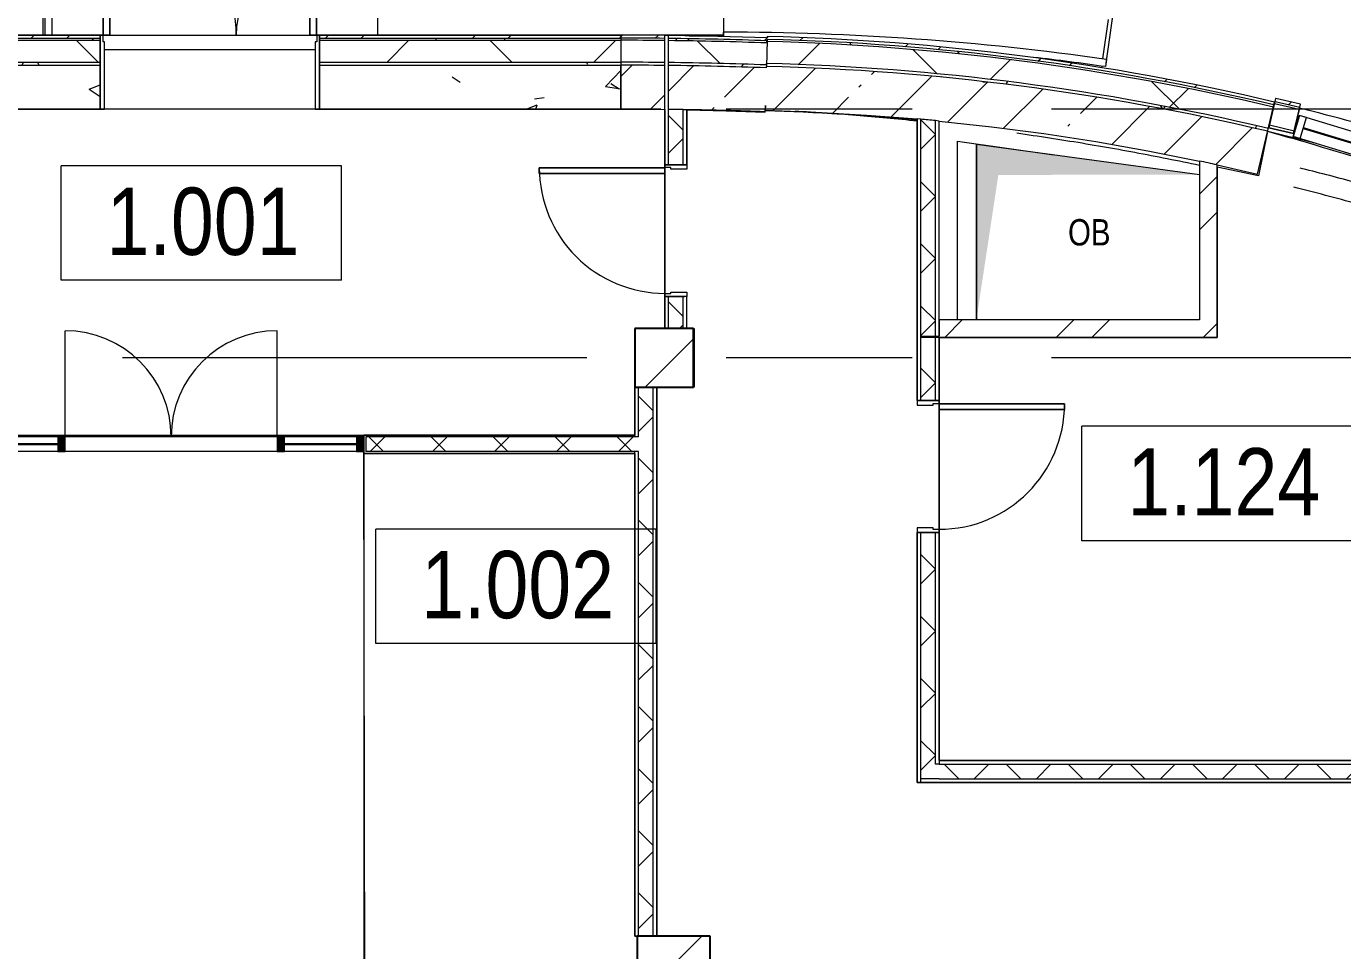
# Model space of a CAD drawing. Header units: millimetres. Extents: x 46431 to 216095, y -43515 to 31605.
# Drawn here: x 112366 to 121366, y 19667 to 25982 of the extents above; entities that cross this region are included whole.
import ezdxf

# ---------------------------------------------------------------- set-up
doc = ezdxf.new("R2010")
doc.units = ezdxf.units.MM
doc.linetypes.add('IMPORT-01 Штриховая _2 мм_', pattern=[600, 400, -200])
doc.linetypes.add('Осевые', pattern=[6350, 1270, -952.5, 3175, -952.5])
for name, color, linetype, lineweight in [('_Разделитель помещений_', 7, 'IMPORT-01 Штриховая _2 мм_', 9), ('Двери', 7, 'Continuous', 9), ('Импосты витража', 7, 'Continuous', 9), ('Импосты витража-1', 7, 'Continuous', 18), ('Каркас_Импост', 7, 'Continuous', 9), ('Колонны', 7, 'Continuous', 9), ('Колонны-1', 7, 'Continuous', 25), ('Линии-1', 7, 'Осевые', 9), ('Марки помещений', 7, 'Continuous', 9), ('Обобщенные модели', 7, 'Continuous', 9), ('Общие ребра', 7, 'Continuous', 9), ('Ограждение', 7, 'Continuous', 9), ('Оси-2', 7, 'Осевые', 9), ('Пандус', 7, 'Continuous', 9), ('Панель', 7, 'Continuous', 9), ('Перекрытия', 7, 'Continuous', 9), ('Поворот плана', 7, 'Continuous', 9), ('Поручни', 7, 'Continuous', 9), ('Стены', 7, 'Continuous', 9), ('Стены-1', 7, 'Continuous', 18), ('Типовые аннотации', 7, 'Continuous', 9), ('Фундамент несущей конструкции', 7, 'Continuous', 9), ('Штриховка разреза-3', 7, 'Continuous', 9)]:
    doc.layers.add(name, color=color, linetype=linetype, lineweight=lineweight)
doc.layers.add('Импосты витража-2', color=7, linetype='Continuous', lineweight=9, true_color=0x787878)
doc.styles.add('Arial', font='Arial.ttf', dxfattribs={"width": 0.8, "height": 180})
doc.styles.add('Arial Narrow_1', font='Arial Narrow.ttf', dxfattribs={"height": 460})
pattern_1 = [(45, (0, 0), (-424.264, 424.264), [600, -100, 20, -100]), (45, (0, 424), (-424.264, 424.264), [])]
pattern_2 = [(45, (0, 0), (-502.8943, 502.8943), []), (45, (0, 762), (-502.8943, 502.8943), [])]
pattern_3 = [(0, (0, 0), (812.8, 203.2), [67.056, -542.544, 67.056, -542.544, -3251.2]), (0, (0, 0), (812.8, 203.2), [-1219.2, 67.056, -1152.144, 67.056, -542.544, -1422.4]), (0, (0, 0), (812.8, 203.2), [-3048, 67.056, -339.344, 67.056, -948.944]), (120, (304.8, 101.6), (-582.37636, 602.30545), [67.056, -542.544, 67.056, -542.544, -3251.2]), (120, (304.8, 101.6), (-582.37636, 602.30545), [-1219.2, 67.056, -1152.144, 67.056, -542.544, -1422.4]), (120, (304.8, 101.6), (-582.37636, 602.30545), [-3048, 67.056, -339.344, 67.056, -948.944]), (240, (406.4, 508), (-230.42364, -805.50545), [67.056, -542.544, 67.056, -542.544, -3251.2]), (240, (406.4, 508), (-230.42364, -805.50545), [-1219.2, 67.056, -1152.144, 67.056, -542.544, -1422.4]), (240, (406.4, 508), (-230.42364, -805.50545), [-3048, 67.056, -339.344, 67.056, -948.944])]
pattern_4 = [(45, (0, 0), (-707.107, 707.107), []), (135, (0, 0), (-707.107, -707.107), [])]
pattern_5 = [(45, (0, 0), (-212.132, 212.132), []), (135, (0, 0), (-212.132, -212.132), [])]

# ---------------------------------------------------------------- blocks, each defined once
blk = doc.blocks.new('Дверь - Однопольная - ДВ2__21х9-6240661-План 1-го этажа на отм_ -6_000')
at = {"layer": 'Двери'}
for p, q in [((-429, -75), (-389, -75)), ((-429, -933), (-429, -75)), ((-389, -75), (-389, -933)), ((-389, -933), (-429, -933))]:
    blk.add_line(p, q, dxfattribs=at)
blk.add_arc((-429, -75), 858, 270, 0, dxfattribs=at)
at = {"layer": 'Каркас_Импост'}
for p, q in [((-450, 75), (-420, 75)), ((-450, -75), (-450, 75)), ((-420, 75), (-420, -35)), ((420, 75), (450, 75)), ((420, -35), (420, 75)), ((450, 75), (450, -75)), ((-430, -75), (-450, -75)), ((-430, -35), (-430, -75)), ((-420, -35), (-430, -35)), ((430, -35), (420, -35)), ((430, -75), (430, -35)), ((450, -75), (430, -75))]:
    blk.add_line(p, q, dxfattribs=at)
at = {"layer": 'Панель'}
for p, q in [((-389, -75), (-429, -75)), ((-429, -75), (-429, -933)), ((-389, -933), (-389, -75)), ((-429, -933), (-389, -933))]:
    blk.add_line(p, q, dxfattribs=at)
blk = doc.blocks.new('Колонна 24 - Колонна 40-55-735804-План 1-го этажа на отм_ -6_000')
at = {"layer": 'Колонны'}
h = blk.add_hatch(dxfattribs=at)
h.set_pattern_fill('FP_24', color=256, style=0, pattern_type=2)
h.set_pattern_definition([(45, (-38795, 0), (-493.914, 493.914), []), (45, (-38301.1, 0), (-493.914, 493.914), [873.125, -174.625, 6.706, -167.919])])
h.paths.add_polyline_path([(77731.6, 23517.1), (78131.6, 23517.1), (78131.6, 23917.1), (77731.6, 23917.1), (77731.6, 23521.5)], flags=0)
at = {"layer": 'Колонны-1'}
for p, q in [((78131.6, 23917.1), (77731.6, 23917.1)), ((77731.6, 23917.1), (77731.6, 23517.1)), ((78131.6, 23517.1), (78131.6, 23917.1)), ((77731.6, 23517.1), (78131.6, 23517.1))]:
    blk.add_line(p, q, dxfattribs=at)
blk = doc.blocks.new('Колонна 25 - Колонна 40-55-735963-План 1-го этажа на отм_ -6_000')
at = {"layer": 'Колонны'}
h = blk.add_hatch(dxfattribs=at)
h.set_pattern_fill('FP_26', color=256, style=0, pattern_type=2)
h.set_pattern_definition([(45, (-44860, -42800), (-493.914, 493.914), []), (45, (-44366.1, -42800), (-493.914, 493.914), [873.125, -174.625, 6.706, -167.919])])
h.paths.add_polyline_path([(71681.6, -23532.9), (72181.6, -23532.9), (72181.6, -23032.9), (71681.6, -23032.9)], flags=0)
at = {"layer": 'Колонны-1'}
for p, q in [((72181.6, -23032.9), (71681.6, -23032.9)), ((71681.6, -23032.9), (71681.6, -23532.9)), ((72181.6, -23532.9), (72181.6, -23032.9)), ((71681.6, -23532.9), (72181.6, -23532.9))]:
    blk.add_line(p, q, dxfattribs=at)
blk = doc.blocks.new('Пандус П-13 - Пандус П-13-1243012-План 1-го этажа на отм_ -6_000')
at = {"layer": 'Обобщенные модели'}
for p, q in [((117102.4, 27237.1), (114768.6, 27237.1)), ((114768.6, 27237.1), (117102.4, 27237.1)), ((115130.1, 27237.1), (114768.6, 27237.1)), ((119761.6, 26029.8), (119723.4, 25759.8)), ((116898.1, 25917.1), (117114.5, 25917.1)), ((116898.1, 25917.1), (117119.6, 25917.1)), ((117114.5, 25917.1), (116898.1, 25917.1)), ((117131.6, 25917.1), (117102.4, 25917.1)), ((117114.5, 25917.1), (117131.6, 25917.1)), ((117114.5, 25917.1), (117131.6, 25917.1)), ((117114.5, 25917.1), (117131.6, 25917.1)), ((117119.6, 25917.1), (117131.6, 25917.1))]:
    blk.add_line(p, q, dxfattribs=at)
blk.add_ellipse((117119.6, 7402.1), major_axis=(0, 19835), ratio=0.998714, start_param=6.149406, end_param=6.282578, dxfattribs=at)
blk.add_ellipse((117119.6, 7402.1), major_axis=(0, 19835), ratio=0.998714, start_param=6.149406, end_param=6.282578, dxfattribs=at)
blk = doc.blocks.new('консоль26 - консоль-1256954-План 1-го этажа на отм_ -6_000')
at = {"layer": 'Фундамент несущей конструкции'}
for p, q in [((116931.6, 27327.2), (116931.6, 27437.1)), ((117131.6, 27437.1), (116931.6, 27437.1)), ((117131.6, 27437.1), (117131.6, 27329.1)), ((116931.6, 25747.1), (116931.6, 25752.2)), ((117131.6, 25754.2), (117131.6, 25743.2))]:
    blk.add_line(p, q, dxfattribs=at)
blk = doc.blocks.new('Прямоугольный импост - Прямоугольный черный-8339345-План 1-го этажа на отм_ -6_000')
at = {"layer": 'Импосты витража'}
for p, q in [((121027.1, 25230.2), (121070.9, 25373.6)), ((121724.1, 25174), (121070.9, 25373.6)), ((121680.2, 25030.5), (121027.1, 25230.2))]:
    blk.add_line(p, q, dxfattribs=at)
blk = doc.blocks.new('Прямоугольный импост - Прямоугольный черный-8339354-План 1-го этажа на отм_ -6_000')
at = {"layer": 'Импосты витража-1'}
for p, q in [((0, 75), (-50, 75)), ((-50, 75), (-50, -75)), ((0, -75), (0, 75)), ((-50, -75), (0, -75))]:
    blk.add_line(p, q, dxfattribs=at)
blk = doc.blocks.new('Дверь - Полуторная_наруж__остекленная - ДН5_21-15-8171798-План 1-го этажа на отм_ -6_000')
at = {"layer": 'Двери'}
for p, q in [((-684, 1161.5), (-729, 1161.5)), ((-729, 1161.5), (-729, 252.5)), ((-684, 252.5), (-684, 1161.5)), ((684, 252.5), (684, 801.5)), ((684, 801.5), (729, 801.5)), ((729, 801.5), (729, 252.5)), ((-729, 252.5), (-684, 252.5)), ((729, 252.5), (684, 252.5))]:
    blk.add_line(p, q, dxfattribs=at)
for centre, radius, start, end in [((-729, 252.5), 909, 360, 90), ((729, 252.5), 549, 90, 180)]:
    blk.add_arc(centre, radius, start, end, dxfattribs=at)
at = {"layer": 'Каркас_Импост'}
for p, q in [((-730, 252.5), (-750, 252.5)), ((-750, 252.5), (-750, -252.5)), ((-730, 207.5), (-730, 252.5)), ((-720, 207.5), (-730, 207.5)), ((-720, -252.5), (-720, 207.5)), ((730, 207.5), (720, 207.5)), ((720, 207.5), (720, -252.5)), ((750, 252.5), (730, 252.5)), ((730, 252.5), (730, 207.5)), ((750, -252.5), (750, 252.5)), ((-750, -252.5), (-720, -252.5)), ((720, -252.5), (750, -252.5))]:
    blk.add_line(p, q, dxfattribs=at)
at = {"layer": 'Панель'}
for p, q in [((-729, 1161.5), (-684, 1161.5)), ((-729, 252.5), (-729, 1161.5)), ((-684, 1161.5), (-684, 252.5)), ((684, 801.5), (684, 252.5)), ((729, 801.5), (684, 801.5)), ((729, 252.5), (729, 801.5)), ((-684, 252.5), (-729, 252.5)), ((684, 252.5), (729, 252.5))]:
    blk.add_line(p, q, dxfattribs=at)
blk = doc.blocks.new('Ограждение - Ограждение-1790691-План 1-го этажа на отм_ -6_000')
at = {"layer": 'Поручни'}
for p, q in [((112493.6, 27437.1), (112543.6, 27437.1)), ((112493.6, 27437.1), (112493.6, 25922.1)), ((112543.6, 25922.1), (112543.6, 27437.1)), ((112543.6, 25922.1), (112493.6, 25922.1))]:
    blk.add_line(p, q, dxfattribs=at)
blk = doc.blocks.new('Ограждение - Ограждение-1844522-План 1-го этажа на отм_ -6_000')
at = {"layer": 'Поручни'}
for p, q in [((117131.6, 25912.4), (117131.6, 25942.1)), ((119750.7, 25756.2), (119743.6, 25706.7))]:
    blk.add_line(p, q, dxfattribs=at)
for points in [[(119750.7, 25756.2), (119317.1, 25818.1), (118445.5, 25911.1), (117569.6, 25942.1), (117131.6, 25942.1)], [(119743.6, 25706.7), (119580.7, 25729.9), (119417.5, 25751), (119254, 25769.9)]]:
    blk.add_open_spline(points, degree=3, dxfattribs=at)
blk = doc.blocks.new('2D Обозначение - Проем ТРАПЕЦИЯ2 - 2D Обозначение - Проем ТРАПЕЦИЯ2-4805414-План 1-го этажа на отм_ -6_000')
at = {"layer": 'Обобщенные модели'}
blk.add_hatch(color=256, dxfattribs=at).paths.add_polyline_path([(-770, -600), (-620, 390), (755, 392), (-770, 600), (-770, 171.1)], flags=0)
for p, q in [((-770, -600), (-770, 600)), ((-770, 600), (755, 392)), ((755, -600), (-770, -600))]:
    blk.add_line(p, q, dxfattribs=at)
blk = doc.blocks.new('Дверь - Однопольная - ДВ4_21х9-6240612-План 1-го этажа на отм_ -6_000')
at = {"layer": 'Двери'}
for p, q in [((-389, 933), (-429, 933)), ((-429, 933), (-429, 75)), ((-389, 75), (-389, 933)), ((-429, 75), (-389, 75))]:
    blk.add_line(p, q, dxfattribs=at)
blk.add_arc((-429, 75), 858, 360, 90, dxfattribs=at)
at = {"layer": 'Каркас_Импост'}
for p, q in [((-430, 75), (-450, 75)), ((-450, 75), (-450, -75)), ((-430, 35), (-430, 75)), ((-420, 35), (-430, 35)), ((-420, -75), (-420, 35)), ((430, 35), (420, 35)), ((420, 35), (420, -75)), ((450, 75), (430, 75)), ((430, 75), (430, 35)), ((450, -75), (450, 75)), ((-450, -75), (-420, -75)), ((420, -75), (450, -75))]:
    blk.add_line(p, q, dxfattribs=at)
at = {"layer": 'Панель'}
for p, q in [((-429, 933), (-389, 933)), ((-429, 75), (-429, 933)), ((-389, 933), (-389, 75)), ((-389, 75), (-429, 75))]:
    blk.add_line(p, q, dxfattribs=at)
blk = doc.blocks.new('Дверь-Витраж-Двойная-Остекление - Дверь-Витраж-Двойная-Остекление-8415186-План 1-го этажа на отм_ -6_000')
at = {"layer": 'Панель'}
for p, q in [((-725, 50.8), (-725, 775.8)), ((725, 50.8), (725, 775.8))]:
    blk.add_line(p, q, dxfattribs=at)
at = {"layer": 'Поворот плана'}
for centre, start, end in [((-725, 50.8), 0, 90), ((725, 50.8), 90, 180)]:
    blk.add_arc(centre, 725, start, end, dxfattribs=at)
blk = doc.blocks.new('Прямоугольный импост - 50х100 мм-8415182-План 1-го этажа на отм_ -6_000')
at = {"layer": 'Импосты витража'}
for p, q in [((112124.4, 23077.1), (112124.4, 23177.1)), ((112606.6, 23177.1), (112124.4, 23177.1)), ((112606.6, 23077.1), (112124.4, 23077.1))]:
    blk.add_line(p, q, dxfattribs=at)
blk = doc.blocks.new('Прямоугольный импост - 50х100 мм-8415183-План 1-го этажа на отм_ -6_000')
at = {"layer": 'Импосты витража'}
for p, q in [((114106.6, 23177.1), (112606.6, 23177.1)), ((114106.6, 23077.1), (112606.6, 23077.1))]:
    blk.add_line(p, q, dxfattribs=at)
blk = doc.blocks.new('Прямоугольный импост - 50х100 мм-4882221-План 1-го этажа на отм_ -6_000')
at = {"layer": 'Импосты витража-2'}
blk.add_hatch(color=256, dxfattribs=at).paths.add_polyline_path([(0, 50), (0, -50), (-50, -50), (-50, 50)], flags=0)
at = {"layer": 'Импосты витража-1'}
for p, q in [((-50, 50), (0, 50)), ((-50, -50), (-50, 50)), ((0, 50), (0, -50)), ((0, -50), (-50, -50))]:
    blk.add_line(p, q, dxfattribs=at)
blk = doc.blocks.new('Прямоугольный импост - 50х100 мм-4882217-План 1-го этажа на отм_ -6_000')
at = {"layer": 'Импосты витража-2'}
blk.add_hatch(color=256, dxfattribs=at).paths.add_polyline_path([(-25, 50), (25, 50), (25, -50), (-25, -50)], flags=0)
at = {"layer": 'Импосты витража-1'}
for p, q in [((-25, 50), (25, 50)), ((-25, -50), (-25, 50)), ((25, 50), (25, -50)), ((25, -50), (-25, -50))]:
    blk.add_line(p, q, dxfattribs=at)
blk = doc.blocks.new('Прямоугольный импост - 50х100 мм-6241911-План 1-го этажа на отм_ -6_000')
at = {"layer": 'Импосты витража'}
for p, q in [((114674.4, 23177.1), (114106.6, 23177.1)), ((114674.4, 23177.1), (114674.4, 23077.1)), ((114674.4, 23077.1), (114106.6, 23077.1))]:
    blk.add_line(p, q, dxfattribs=at)
blk = doc.blocks.new('Марка помещения_Р - Марка помещения-4575829-План 1-го этажа на отм_ -6_000')
at = {"layer": 'Марки помещений'}
for p, q in [((-4.79375, -1.95625), (-4.79375, 1.95625)), ((4.79375, 1.95625), (-4.79375, 1.95625)), ((4.79375, -1.95625), (4.79375, 1.95625)), ((4.79375, -1.95625), (-4.79375, -1.95625))]:
    blk.add_line(p, q, dxfattribs=at)

msp = doc.modelspace()

# ---------------------------------------------------------------- hatches: boundary and pattern name
at = {"layer": 'Штриховка разреза-3'}
h = msp.add_hatch(dxfattribs=at)
h.set_pattern_fill('FP_3', color=256, style=0, pattern_type=2)
h.set_pattern_definition(pattern_2)
h.paths.add_polyline_path([(114503.5, 25902.1), (116431.6, 25902.1), (116431.6, 25922.1), (114371.6, 25922.1), (114371.6, 25902.1)], flags=0)
h.paths.add_polyline_path([(111481.6, 25902.1), (112871.6, 25902.1), (112871.6, 25922.1), (111481.6, 25922.1)], flags=0)
h = msp.add_hatch(dxfattribs=at)
h.set_pattern_fill('FP_3', color=256, style=0, pattern_type=2)
h.set_pattern_definition(pattern_2)
h.paths.add_polyline_path([(117430, 25883.6), (117430.5, 25903.6), (117046.3, 25914.4), (116756.6, 25919.7), (116756.6, 25899.7), (117093.3, 25893.5)], flags=0)
h.paths.add_polyline_path([(116731.6, 25900), (116731.6, 25920), (116431.6, 25922.1), (116431.6, 25902.1), (116622.5, 25901.1)], flags=0)
h = msp.add_hatch(dxfattribs=at)
h.set_pattern_fill('FP_5', color=256, style=0, pattern_type=2)
h.set_pattern_definition(pattern_3)
h.paths.add_polyline_path([(116431.6, 25887.1), (116431.6, 25902.1), (114371.6, 25902.1), (114371.6, 25887.1), (115774.9, 25887.1)], flags=0)
h.paths.add_polyline_path([(112871.6, 25887.1), (112871.6, 25902.1), (111481.6, 25902.1), (111481.6, 25887.1)], flags=0)
h = msp.add_hatch(dxfattribs=at)
h.set_pattern_fill('FP_6', color=256, style=0, pattern_type=2)
h.set_pattern_definition(pattern_4)
h.paths.add_polyline_path([(114503.5, 25737.1), (116431.6, 25737.1), (116431.6, 25887.1), (114371.6, 25887.1), (114371.6, 25737.1)], flags=0)
h.paths.add_polyline_path([(112871.6, 25737.1), (112871.6, 25887.1), (111481.6, 25887.1), (111481.6, 25737.1)], flags=0)
h = msp.add_hatch(dxfattribs=at)
h.set_pattern_fill('FP_5', color=256, style=0, pattern_type=2)
h.set_pattern_definition(pattern_3)
h.paths.add_polyline_path([(117429.6, 25868.6), (117430, 25883.6), (117046.3, 25894.4), (116756.6, 25899.7), (116756.6, 25884.7), (117093.2, 25878.5)], flags=0)
h.paths.add_polyline_path([(116731.6, 25885), (116731.6, 25900), (116431.6, 25902.1), (116431.6, 25887.1), (116622.5, 25886.1)], flags=0)
h = msp.add_hatch(dxfattribs=at)
h.set_pattern_fill('FP_6', color=256, style=0, pattern_type=2)
h.set_pattern_definition(pattern_4)
h.paths.add_polyline_path([(117425.8, 25718.6), (117429.6, 25868.6), (117046.3, 25879.4), (116756.6, 25884.7), (116756.6, 25734.7), (117091.3, 25728.5)], flags=0)
h.paths.add_polyline_path([(116731.6, 25735), (116731.6, 25885), (116431.6, 25887.1), (116431.6, 25737.1), (116622.5, 25736.1)], flags=0)
h = msp.add_hatch(dxfattribs=at)
h.set_pattern_fill('FP_6', color=256, style=0, pattern_type=2)
h.set_pattern_definition(pattern_4)
h.paths.add_polyline_path([(120857.6, 25284.4), (120892.1, 25430.4), (120465.4, 25525.4), (120012.9, 25613.4), (119589.1, 25684.6), (119165.3, 25744.8), (118738.4, 25794.4), (118303, 25833.7), (117866.7, 25861.6), (117429.8, 25878.2), (117426.1, 25728.3), (117893.9, 25709.5), (118317.7, 25681.7), (118741.5, 25643.1), (119165.3, 25593.5), (119589.1, 25532.9), (120012.9, 25461.2), (120511.1, 25361.6)], flags=0)
h = msp.add_hatch(dxfattribs=at)
h.set_pattern_fill('FP_5', color=256, style=0, pattern_type=2)
h.set_pattern_definition(pattern_3)
h.paths.add_polyline_path([(120892.1, 25430.4), (120895.6, 25445), (120468.5, 25540.1), (120012.9, 25628.6), (119589.1, 25699.8), (119165.3, 25759.9), (118739.9, 25809.4), (118304.1, 25848.6), (117867.5, 25876.6), (117430.2, 25893.2), (117429.8, 25878.2), (117893.9, 25859.8), (118317.7, 25832.3), (118741.5, 25794.1), (119172.6, 25744), (119688.3, 25668.3), (120036.4, 25609.4), (120465.4, 25525.4), (120860.5, 25437.4)], flags=0)
h = msp.add_hatch(dxfattribs=at)
h.set_pattern_fill('FP_3', color=256, style=0, pattern_type=2)
h.set_pattern_definition(pattern_2)
h.paths.add_polyline_path([(120895.6, 25445), (120900.2, 25464.4), (120472.6, 25559.7), (120012.9, 25648.9), (119589.1, 25720), (119165.3, 25780.1), (118741.5, 25829.3), (118305.6, 25868.6), (117868.5, 25896.5), (117430.7, 25913.2), (117430.2, 25893.2), (117893.9, 25874.9), (118317.7, 25847.4), (118741.5, 25809.2), (119174.5, 25758.9), (119607.7, 25697.1), (120039.1, 25624.2), (120468.5, 25540.1), (120860.5, 25452.8)], flags=0)
h = msp.add_hatch(dxfattribs=at)
h.set_pattern_fill('FP_5', color=256, style=0, pattern_type=2)
h.set_pattern_definition(pattern_3)
h.paths.add_polyline_path([(116431.6, 25717.1), (116431.6, 25737.1), (114371.6, 25737.1), (114371.6, 25717.1), (115774.9, 25717.1)], flags=0)
h.paths.add_polyline_path([(111481.6, 25717.1), (112871.6, 25717.1), (112871.6, 25737.1), (111481.6, 25737.1)], flags=0)
h = msp.add_hatch(dxfattribs=at)
h.set_pattern_fill('FP_7', color=256, style=0, pattern_type=2)
h.set_pattern_definition([(50, (0, 0), (1457.472, -127.512), [152.4, -1676.4]), (355, (0, 0), (-281.942, 1528.454), [121.92, -1341.12]), (100.451, (121.5, -10.6), (1175.541, 1400.933), [129.52, -1424.721]), (46.184, (0, 406.4), (2168.632, -336.342), [228.6, -2514.6]), (96.636, (180.7, 378.4), (1899.22, 1979.42), [194.28, -2137.08]), (351.184, (0, 406.4), (1899.24, 1979.402), [182.88, -2011.68]), (21, (203.2, 304.8), (1212.915, -818.121), [152.4, -1676.4]), (326, (203.2, 304.8), (494.417, 1473.504), [121.92, -1341.12]), (71.451, (304.3, 236.6), (1707.337, 655.37), [129.52, -1424.721]), (37.5, (0, 0), (24.7094, 676.4402), [67.056, -1257.808, 67.056, -1294.384, -1346.2]), (37.5, (0, 0), (24.7094, 676.4402), [-2686.304, 67.056, -1279.144]), (7.5, (0, 0), (534.5577, 801.4443), [67.056, -709.168, 67.056, -1227.328, -513.08]), (7.5, (0, 0), (534.5577, 801.4443), [-2070.608, 67.056, -446.024]), (327.5, (-453.14, 0), (1084.7275, -45.8312), [67.056, -440.944, 67.056, -1517.904, -2103.12]), (327.5, (-453.14, 0), (1084.7275, -45.8312), [-2092.96, 67.056, -2036.064]), (317.5, (-656.3, 0), (1185.035, 203.4135), [67.056, -593.344, 67.056, -985.52, -1493.52]), (317.5, (-656.3, 0), (1185.035, 203.4135), [-1712.976, 67.056, -1426.464])])
h.paths.add_polyline_path([(115774.9, 25417.1), (116431.6, 25417.1), (116431.6, 25717.1), (114371.6, 25717.1), (114371.6, 25417.1), (114927.3, 25417.1)], flags=0)
h.paths.add_polyline_path([(112871.6, 25417.1), (112871.6, 25717.1), (111481.6, 25717.1), (111481.6, 25417.1)], flags=0)
h = msp.add_hatch(dxfattribs=at)
h.set_pattern_fill('FP_5', color=256, style=0, pattern_type=2)
h.set_pattern_definition(pattern_3)
h.paths.add_polyline_path([(117425.3, 25698.7), (117425.8, 25718.6), (117046.3, 25729.4), (116756.6, 25734.7), (116756.6, 25714.7), (117091, 25708.5)], flags=0)
h.paths.add_polyline_path([(116731.6, 25715), (116731.6, 25735), (116431.6, 25737.1), (116431.6, 25717.1), (116622.5, 25716.1)], flags=0)
h = msp.add_hatch(dxfattribs=at)
h.set_pattern_fill('FP_4', color=256, style=0, pattern_type=2)
h.set_pattern_definition(pattern_1)
h.paths.add_polyline_path([(117417.4, 25398.7), (117424.6, 25668.3), (117425.3, 25698.7), (117046.3, 25709.4), (116756.6, 25714.7), (116756.6, 25414.7), (117149.5, 25407)], flags=0)
h.paths.add_polyline_path([(116731.6, 25415), (116731.6, 25715), (116431.6, 25717.1), (116431.6, 25417.1), (116622.5, 25416)], flags=0)
h = msp.add_hatch(dxfattribs=at)
h.set_pattern_fill('FP_4', color=256, style=0, pattern_type=2)
h.set_pattern_definition(pattern_1)
h.paths.add_polyline_path([(120784, 24973), (120853, 25264.9), (120417.5, 25361.6), (120005.9, 25442.2), (119579.2, 25514.3), (119150.8, 25575.4), (118720.9, 25625.3), (118225.5, 25668.3), (117858, 25691.8), (117425.6, 25708.3), (117418, 25408.4), (117764.6, 25396), (118110.9, 25376.3), (118606.6, 25335.3), (118964.9, 25296.3), (119322.1, 25249.3), (119678.3, 25194.6), (120033.2, 25132.1), (120506.6, 25036), (120645.4, 25005.1)], flags=0)
h = msp.add_hatch(dxfattribs=at)
h.set_pattern_fill('FP_5', color=256, style=0, pattern_type=2)
h.set_pattern_definition(pattern_3)
h.paths.add_polyline_path([(120853, 25264.9), (120857.6, 25284.4), (120434.7, 25378.6), (120009.5, 25461.9), (119582.3, 25534.1), (119153.4, 25595.2), (118723, 25645.2), (118291.4, 25684.1), (117859, 25711.8), (117426.1, 25728.3), (117425.6, 25708.3), (117893.9, 25689.5), (118317.7, 25661.7), (118741.5, 25623), (119165.3, 25573.3), (119589.1, 25512.7), (120012.9, 25440.8), (120436.7, 25357.7)], flags=0)
h = msp.add_hatch(dxfattribs=at)
h.set_pattern_fill('FP_3', color=256, style=0, pattern_type=2)
h.set_pattern_definition(pattern_2)
h.paths.add_polyline_path([(121071.8, 25430.1), (121076.3, 25449.6), (120907.9, 25488.5), (120903.3, 25469)], flags=0)
h = msp.add_hatch(dxfattribs=at)
h.set_pattern_fill('FP_1', color=256, style=0, pattern_type=2)
h.set_pattern_definition(pattern_5)
h.paths.add_polyline_path([(116856.6, 23917.1), (116856.6, 24137), (116756.6, 24137), (116756.6, 23917.1)], flags=0)
h.paths.add_polyline_path([(116856.6, 25037), (116856.6, 25413.2), (116756.6, 25414.7), (116756.6, 25037)], flags=0)
h = msp.add_hatch(dxfattribs=at)
h.set_pattern_fill('FP_1', color=256, style=0, pattern_type=2)
h.set_pattern_definition(pattern_5)
h.paths.add_polyline_path([(118581.6, 20842.1), (118581.6, 22524.8), (118481.6, 22524.8), (118481.6, 20842.1)], flags=0)
h.paths.add_polyline_path([(118481.6, 23424.8), (118581.6, 23424.8), (118581.6, 23857.1), (118481.6, 23857.1), (118481.6, 23521.5)], flags=0)
h.paths.add_polyline_path([(118581.6, 24764.8), (118581.6, 25337.8), (118481.6, 25347.1), (118481.6, 24764.8)], flags=0)
h = msp.add_hatch(dxfattribs=at)
h.set_pattern_fill('FP_3', color=256, style=0, pattern_type=2)
h.set_pattern_definition(pattern_2)
h.paths.add_polyline_path([(120386.6, 23857.1), (120506.6, 23857.1), (120506.6, 25036), (120386.6, 25061.7), (120386.6, 23977.1)], flags=0)
h = msp.add_hatch(dxfattribs=at)
h.set_pattern_fill('FP_1', color=256, style=0, pattern_type=2)
h.set_pattern_definition(pattern_5)
h.paths.add_polyline_path([(118581.6, 23864.8), (118581.6, 24764.8), (118481.6, 24764.8), (118481.6, 23864.8)], flags=0)
h = msp.add_hatch(dxfattribs=at)
h.set_pattern_fill('FP_3', color=256, style=0, pattern_type=2)
h.set_pattern_definition(pattern_2)
h.paths.add_polyline_path([(120386.6, 23857.1), (120386.6, 23977.1), (118606.6, 23977.1), (118606.6, 23864.8), (118481.6, 23864.8), (118481.6, 23857.1), (120012.9, 23857.1)], flags=0)
h = msp.add_hatch(dxfattribs=at)
h.set_pattern_fill('FP_1', color=256, style=0, pattern_type=2)
h.set_pattern_definition(pattern_5)
h.paths.add_polyline_path([(116551.6, 19767.1), (116651.6, 19767.1), (116651.6, 23517.1), (116551.6, 23517.1), (116551.6, 19841.2)], flags=0)
h = msp.add_hatch(dxfattribs=at)
h.set_pattern_fill('FP_1', color=256, style=0, pattern_type=2)
h.set_pattern_definition(pattern_5)
h.paths.add_polyline_path([(116551.6, 23077.1), (116551.6, 23177.1), (114686.9, 23177.1), (114686.9, 23077.1), (116526.6, 23077.1)], flags=0)
h = msp.add_hatch(dxfattribs=at)
h.set_pattern_fill('FP_1', color=256, style=0, pattern_type=2)
h.set_pattern_definition(pattern_5)
h.paths.add_polyline_path([(122681.6, 20842.1), (122706.6, 20842.1), (122706.6, 20942.1), (118581.6, 20942.1), (118581.6, 20842.1), (122555.7, 20842.1)], flags=0)

# ---------------------------------------------------------------- linework, layer by layer
at = {"layer": '_Разделитель помещений_'}
msp.add_line((114674.4, 23127.1), (114674.4, 19329.6), dxfattribs=at)
at = {"layer": 'Линии-1'}
for centre, radius, start, end in [((116549.6, 6892.9), 18540, 84.09558, 86.6837), ((116549.6, 6892.9), 18540, 78.05269, 83.62849), ((116604.2, 7000), 18560, 72.13819, 76.90684), ((116549.6, 6892.9), 18540, 72.08613, 77.67342)]:
    msp.add_arc(centre, radius, start, end, dxfattribs=at)
at = {"layer": 'Общие ребра'}
for p, q in [((116731.6, 25900), (116731.6, 25920)), ((116756.6, 25899.7), (116756.6, 25919.7)), ((111481.6, 25902.1), (112871.6, 25902.1)), ((111481.6, 25887.1), (112871.6, 25887.1)), ((114371.6, 25902.1), (116431.6, 25902.1)), ((114371.6, 25887.1), (116431.6, 25887.1)), ((116731.6, 25885), (116731.6, 25900)), ((116731.6, 25735), (116731.6, 25885)), ((116756.6, 25884.7), (116756.6, 25899.7)), ((116756.6, 25734.7), (116756.6, 25884.7)), ((117429.8, 25878.2), (117429.6, 25868.6)), ((117429.6, 25868.6), (117429.8, 25878.2)), ((117430.2, 25893.2), (117430, 25883.6)), ((117430, 25883.6), (117430.2, 25893.2)), ((111481.6, 25737.1), (112871.6, 25737.1)), ((111481.6, 25717.1), (112871.6, 25717.1)), ((114371.6, 25737.1), (116431.6, 25737.1)), ((114371.6, 25717.1), (116431.6, 25717.1)), ((116431.6, 25417.1), (116431.6, 25717.1)), ((116431.6, 25717.1), (116431.6, 25417.1)), ((116731.6, 25715), (116731.6, 25735)), ((116731.6, 25415), (116731.6, 25715)), ((116756.6, 25714.7), (116756.6, 25734.7)), ((116756.6, 25414.7), (116756.6, 25714.7)), ((117425.6, 25708.3), (117425.3, 25698.7)), ((117425.3, 25698.7), (117425.6, 25708.3)), ((117426.1, 25728.3), (117425.8, 25718.6)), ((117425.8, 25718.6), (117426.1, 25728.3)), ((120903.3, 25469), (121071.8, 25430.1)), ((116731.6, 25413), (116731.6, 25037)), ((116756.6, 25037), (116756.6, 25414.7)), ((116881.6, 25412.8), (116856.6, 25413.2)), ((116856.6, 25037), (116856.6, 25413.2)), ((116856.6, 25413.2), (116881.6, 25412.8)), ((116881.6, 25037), (116881.6, 25410.8)), ((120899.9, 25454.4), (121068.5, 25415.5)), ((118481.6, 25347.1), (118456.6, 25349.3)), ((118456.6, 25347.3), (118456.6, 24764.8)), ((118456.6, 24764.8), (118456.6, 25347.3)), ((118481.6, 24764.8), (118481.6, 25347.1)), ((118606.6, 25335.3), (118581.6, 25337.8)), ((118581.6, 24764.8), (118581.6, 25337.8)), ((120865.4, 25308.4), (121034.7, 25269.3)), ((118456.6, 24764.8), (118456.6, 23864.8)), ((118481.6, 23864.8), (118481.6, 24764.8)), ((118581.6, 23864.8), (118581.6, 24764.8)), ((116731.6, 24137), (116731.6, 23917.1)), ((116756.6, 23917.1), (116756.6, 24137)), ((116856.6, 23917.1), (116856.6, 24137)), ((116881.6, 23919.1), (116881.6, 24137)), ((118456.6, 23864.8), (118456.6, 23424.8)), ((118456.6, 23424.8), (118456.6, 23864.8)), ((118481.6, 23857.1), (118481.6, 23864.8)), ((118481.6, 23857.1), (118481.6, 23864.8)), ((118481.6, 23424.8), (118481.6, 23857.1)), ((118581.6, 23857.1), (118481.6, 23857.1)), ((118581.6, 23424.8), (118581.6, 23857.1)), ((118606.6, 23857.1), (118581.6, 23857.1)), ((118606.6, 23424.8), (118606.6, 23857.1)), ((116551.6, 23177.1), (116551.6, 23517.1)), ((116651.6, 19767.1), (116651.6, 23517.1)), ((114686.9, 23177.1), (114686.9, 23077.1)), ((116526.6, 23177.1), (114686.9, 23177.1)), ((116526.6, 23177.1), (116526.6, 23189.6)), ((116551.6, 23177.1), (116526.6, 23177.1)), ((116526.6, 23077.1), (114686.9, 23077.1)), ((116526.6, 23064.6), (116526.6, 23077.1)), ((116551.6, 23077.1), (116526.6, 23077.1)), ((116551.6, 19767.1), (116551.6, 23077.1)), ((118456.6, 22524.8), (118456.6, 20817.1)), ((118456.6, 20817.1), (118456.6, 22524.8)), ((118481.6, 20842.1), (118481.6, 22524.8)), ((118581.6, 20942.1), (118581.6, 22524.8)), ((118606.6, 20967.1), (118606.6, 22524.8)), ((118606.6, 20942.1), (118581.6, 20942.1)), ((118606.6, 20967.1), (118606.6, 20942.1)), ((118606.6, 20942.1), (122681.6, 20942.1)), ((118481.6, 20817.1), (118481.6, 20842.1)), ((118581.6, 20842.1), (118481.6, 20842.1)), ((118481.6, 20817.1), (118481.6, 20842.1)), ((118606.6, 20842.1), (118581.6, 20842.1)), ((118606.6, 20842.1), (122681.6, 20842.1))]:
    msp.add_line(p, q, dxfattribs=at)
for centre, radius, start, end in [((116370.2, -4336.2), 30238.4, 89.3152, 89.88366), ((116370.2, -4336.2), 30223.4, 89.31486, 89.8836), ((116370.3, -4330.7), 30232.9, 87.99125, 89.26775), ((116370.3, -4330.7), 30217.9, 87.99097, 89.26739), ((117005.8, 8993.1), 16890.5, 76.69773, 88.56153), ((117005.8, 8993.1), 16905.5, 76.69773, 88.56153), ((116370.2, -4336.2), 30073.3, 89.31144, 89.88302), ((116370.2, -4336.2), 30053.3, 89.31098, 89.88294), ((116370.3, -4330.7), 30067.9, 87.98812, 89.26373), ((116370.3, -4330.7), 30047.9, 87.98774, 89.26324), ((117005.8, 8993.1), 16720.5, 76.69773, 88.56153), ((117005.8, 8993.1), 16740.5, 76.69773, 88.56153), ((116370.3, -4330.3), 29747.5, 89.0632, 89.25582), ((116370.4, -4324.2), 29741.4, 89.06319, 89.25586), ((117005.8, 8993.1), 16420.5, 84.49315, 84.84359), ((117005.8, 8993.1), 16420.5, 77.69026, 78.11848)]:
    msp.add_arc(centre, radius, start, end, dxfattribs=at)
at = {"layer": 'Оси-2'}
for p, q in [((150171.6, 25417.1), (50527.1, 25417.1)), ((150171.6, 23717.1), (50565.6, 23717.1))]:
    msp.add_line(p, q, dxfattribs=at)
at = {"layer": 'Пандус'}
for p, q in [((117131.6, 27442.1), (117131.6, 25917.1)), ((117131.6, 27437.1), (117131.6, 25922.1)), ((119962.6, 27241.2), (119747.1, 25731.5)), ((117131.6, 25922.1), (114746.4, 25922.1))]:
    msp.add_line(p, q, dxfattribs=at)
at = {"layer": 'Перекрытия'}
for p, q in [((112478.6, 27442.1), (112478.6, 25922.1)), ((114768.6, 25922.1), (114768.6, 27412.1)), ((112478.6, 25922.1), (114768.6, 25922.1)), ((112871.6, 25822.1), (112871.6, 25417.1)), ((114341.6, 25822.1), (112901.6, 25822.1)), ((114371.6, 25417.1), (114371.6, 25822.1)), ((112871.6, 25417.1), (108671.6, 25417.1)), ((116431.6, 25417.1), (114371.6, 25417.1)), ((116704.3, 25415.3), (116431.6, 25417.1)), ((116731.6, 23917.1), (116731.6, 25415.1)), ((116881.6, 25409.8), (116881.6, 25037)), ((118456.6, 23424.8), (118456.6, 25341.9)), ((120850, 25252.2), (120789.3, 24960.6)), ((118731.6, 23977.4), (118731.6, 25197.4)), ((118731.6, 25197.4), (119391.5, 25104.9)), ((120814.4, 25088.8), (120828.5, 25148.8)), ((116881.6, 25037), (116731.6, 25037)), ((116731.6, 25037), (116731.6, 24137)), ((120789.3, 24960.6), (120506.6, 25019.5)), ((120506.6, 25019.5), (120506.6, 23857.1)), ((116731.6, 24137), (116866.6, 24137)), ((118861.7, 23977.4), (118731.6, 23977.4)), ((116526.6, 23189.6), (116526.6, 23917.1)), ((116526.6, 23917.1), (116731.6, 23917.1)), ((116866.6, 23917.1), (116931.6, 23917.1)), ((116931.6, 23917.1), (116931.6, 23517.1)), ((120506.6, 23857.1), (118606.6, 23857.1)), ((118606.6, 23857.1), (118606.6, 20967.1)), ((116931.6, 23517.1), (116676.6, 23517.1)), ((116676.6, 23517.1), (116676.6, 19767.1)), ((118606.6, 23424.8), (118456.6, 23424.8)), ((118606.6, 22524.8), (118606.6, 23424.8)), ((110251.6, 23189.6), (116526.6, 23189.6)), ((114271.6, 23177.9), (112821.6, 23177.9)), ((112821.6, 23077.1), (112081.6, 23077.1)), ((114674.4, 23077.1), (114271.6, 23077.1)), ((114681.6, 19267.1), (114674.4, 23077.1)), ((116526.6, 23064.6), (114674.4, 23064.6)), ((114674.4, 23064.6), (114674.4, 19392.1)), ((116526.6, 19767.1), (116526.6, 23064.6)), ((118456.6, 20817.1), (118456.6, 22524.8)), ((118456.6, 22524.8), (118606.6, 22524.8)), ((118606.6, 20967.1), (122681.6, 20967.1)), ((122681.6, 20817.1), (118456.6, 20817.1)), ((116666.6, 19767.1), (116526.6, 19767.1)), ((116676.6, 19767.1), (117041.6, 19767.1)), ((117041.6, 19767.1), (117041.6, 19417.1))]:
    msp.add_line(p, q, dxfattribs=at)
for centre, radius, start, end in [((116983.6, 9472.6), 15937.5, 90.14535, 90.36647), ((116983.6, 9472.6), 15937.5, 84.69675, 88.43956), ((110043.2, -12766.3), 39536.7, 71.8684, 74.13336)]:
    msp.add_arc(centre, radius, start, end, dxfattribs=at)
at = {"layer": 'Стены'}
for p, q in [((111481.6, 25922.1), (112871.6, 25922.1)), ((112871.6, 25922.1), (114371.6, 25922.1)), ((112871.6, 25417.1), (112871.6, 25922.1)), ((112871.6, 25417.1), (112871.6, 25922.1)), ((114371.6, 25922.1), (116431.6, 25922.1)), ((114371.6, 25922.1), (114371.6, 25417.1)), ((114371.6, 25922.1), (114371.6, 25417.1)), ((116431.6, 25922.1), (116431.6, 25417.1)), ((117430.1, 25888.6), (117425.6, 25708.3)), ((117430, 25883.6), (117429.8, 25878.2)), ((117429.8, 25878.2), (117430, 25883.6)), ((112871.6, 25417.1), (111481.6, 25417.1)), ((114371.6, 25417.1), (112871.6, 25417.1)), ((116431.6, 25417.1), (114371.6, 25417.1)), ((120859.7, 25289.2), (120900.2, 25464.4)), ((121070.3, 25423.3), (121030.2, 25249.9)), ((121030.2, 25249.9), (120859.7, 25289.2)), ((118861.6, 25179.2), (118861.6, 23977.4)), ((118481.6, 23864.8), (118581.6, 23864.8)), ((118581.6, 23864.8), (118606.6, 23864.8))]:
    msp.add_line(p, q, dxfattribs=at)
at = {"layer": 'Стены', "flags": 128}
msp.add_lwpolyline([(120853, 25264.9), (121157.2, 25190), (121168, 25187.2)], dxfattribs=at)
at = {"layer": 'Стены'}
msp.add_arc((117005.8, 8993.1), 16925.5, 70.92904, 76.10538, dxfattribs=at)
at = {"layer": 'Стены-1'}
for p, q in [((112871.6, 25922.1), (111481.6, 25922.1)), ((112871.6, 25417.1), (112871.6, 25922.1)), ((116431.6, 25922.1), (114371.6, 25922.1)), ((114371.6, 25922.1), (114371.6, 25417.1)), ((116756.6, 25919.7), (116731.6, 25920)), ((117430.7, 25913.2), (117430.5, 25903.6)), ((120905.8, 25489), (120859.7, 25289.2)), ((120907.9, 25488.5), (120905.8, 25489)), ((121076.3, 25449.6), (120907.9, 25488.5)), ((111481.6, 25417.1), (112871.6, 25417.1)), ((114371.6, 25417.1), (116431.6, 25417.1)), ((116731.6, 25415), (116731.6, 25413)), ((116881.6, 25410.8), (116881.6, 25412.8)), ((116881.6, 25412.8), (116881.6, 25410.8)), ((117417.3, 25396.8), (117417.4, 25398.7)), ((117417.4, 25398.7), (117418.9, 25440.9)), ((117418.9, 25440.9), (117418, 25408.4)), ((120784, 24973), (120900.2, 25464.4)), ((121030.2, 25249.9), (121076.3, 25449.6)), ((118454.6, 25347.5), (118454.6, 23424.8)), ((118456.6, 25349.3), (118456.6, 25347.3)), ((118606.6, 24764.8), (118606.6, 25335.3)), ((120860.8, 25289), (121030.2, 25249.9)), ((121097.5, 25289.7), (121096.1, 25284.9)), ((121679, 25111.9), (121097.5, 25289.7)), ((121096.1, 25284.9), (121677.5, 25107.2)), ((116731.6, 25037), (116881.6, 25037)), ((120386.6, 25061.7), (120386.6, 23977.1)), ((120506.6, 23857.1), (120506.6, 25036)), ((118456.6, 23864.8), (118456.6, 24764.8)), ((118606.6, 23864.8), (118606.6, 24764.8)), ((116881.6, 24137), (116731.6, 24137)), ((120386.6, 23977.1), (118606.6, 23977.1)), ((118606.6, 23977.1), (118606.6, 23864.8)), ((116731.6, 23917.1), (116881.6, 23917.1)), ((116881.6, 23917.1), (116881.6, 23919.1)), ((118606.6, 23857.1), (120386.6, 23857.1)), ((120386.6, 23857.1), (120506.6, 23857.1)), ((116526.6, 23517.1), (116526.6, 23189.6)), ((116676.6, 23517.1), (116526.6, 23517.1)), ((116676.6, 19767.1), (116676.6, 23517.1)), ((118454.6, 23424.8), (118456.6, 23424.8)), ((118456.6, 23424.8), (118606.6, 23424.8)), ((112581.6, 23129.6), (112124.4, 23129.6)), ((112581.6, 23124.6), (112581.6, 23129.6)), ((114624.4, 23129.6), (114131.6, 23129.6)), ((114131.6, 23129.6), (114131.6, 23124.6)), ((114624.4, 23124.6), (114624.4, 23129.6)), ((116526.6, 23189.6), (114674.4, 23189.6)), ((114674.4, 23189.6), (114674.4, 23177.1)), ((114674.4, 23177.1), (114674.4, 23077.1)), ((112124.4, 23124.6), (112581.6, 23124.6)), ((114131.6, 23124.6), (114624.4, 23124.6)), ((114674.4, 23077.1), (114674.4, 23064.6)), ((114674.4, 23064.6), (116526.6, 23064.6)), ((116526.6, 23064.6), (116526.6, 19767.1)), ((118456.6, 22524.8), (118454.6, 22524.8)), ((118454.6, 22524.8), (118454.6, 20817.1)), ((118606.6, 22524.8), (118456.6, 22524.8)), ((122681.6, 20967.1), (118606.6, 20967.1)), ((118456.6, 20817.1), (118481.6, 20817.1)), ((118481.6, 20817.1), (118606.6, 20817.1)), ((118606.6, 20817.1), (122681.6, 20817.1)), ((116526.6, 19767.1), (116676.6, 19767.1))]:
    msp.add_line(p, q, dxfattribs=at)
at = {"layer": 'Стены-1', "flags": 128}
for points in [[(116731.6, 25920), (116581.6, 25921.4), (116431.6, 25922.1)], [(116756.6, 25919.7), (116744.1, 25919.9), (116731.6, 25920)], [(117430.5, 25903.6), (117093.6, 25913.5), (116756.6, 25919.7)], [(116431.6, 25417.1), (116581.6, 25416.4), (116731.6, 25415)], [(116881.6, 25412.8), (117149.5, 25407), (117417.4, 25398.7)], [(116883.6, 25410.8), (117150.5, 25404.9), (117417.3, 25396.8)], [(117418, 25408.4), (117764.6, 25396), (118110.9, 25376.3), (118456.6, 25349.3)], [(118606.6, 25335.3), (118964.9, 25296.3), (119322.1, 25249.3), (119678.3, 25194.6), (120033.2, 25132.1), (120386.6, 25061.7)], [(120506.6, 25036), (120645.4, 25005.1), (120784, 24973)]]:
    msp.add_lwpolyline(points, dxfattribs=at)
at = {"layer": 'Стены-1'}
for centre, radius, start, end in [((117005.8, 8993.1), 16925.5, 76.69773, 88.56153), ((116370.3, -4330.3), 29747.5, 87.98277, 89.01504)]:
    msp.add_arc(centre, radius, start, end, dxfattribs=at)

# ---------------------------------------------------------------- block references
at = {"layer": 'Двери'}
for name, p in [('Дверь - Полуторная_наруж__остекленная - ДН5_21-15-8171798-План 1-го этажа на отм_ -6_000', (113621.6, 25669.6)), ('Дверь-Витраж-Двойная-Остекление - Дверь-Витраж-Двойная-Остекление-8415186-План 1-го этажа на отм_ -6_000', (113356.6, 23127.1))]:
    msp.add_blockref(name, p, dxfattribs=at)
at = {"layer": 'Двери', "rotation": 270}
for name, p in [('Дверь - Однопольная - ДВ2__21х9-6240661-План 1-го этажа на отм_ -6_000', (116806.6, 24587)), ('Дверь - Однопольная - ДВ4_21х9-6240612-План 1-го этажа на отм_ -6_000', (118531.6, 22974.8))]:
    msp.add_blockref(name, p, dxfattribs=at)
at = {"layer": 'Импосты витража'}
for name in ['Прямоугольный импост - Прямоугольный черный-8339345-План 1-го этажа на отм_ -6_000', 'Прямоугольный импост - 50х100 мм-8415182-План 1-го этажа на отм_ -6_000', 'Прямоугольный импост - 50х100 мм-8415183-План 1-го этажа на отм_ -6_000', 'Прямоугольный импост - 50х100 мм-6241911-План 1-го этажа на отм_ -6_000']:
    msp.add_blockref(name, (0, 0), dxfattribs=at)
at = {"layer": 'Импосты витража', "rotation": 162.9999999999999}
msp.add_blockref('Прямоугольный импост - Прямоугольный черный-8339354-План 1-го этажа на отм_ -6_000', (121049, 25301.9), dxfattribs=at)
at = {"layer": 'Импосты витража', "extrusion": (0, 0, -1), "rotation": 180}
for name, p in [('Прямоугольный импост - 50х100 мм-4882217-План 1-го этажа на отм_ -6_000', (-112606.6, 23127.1)), ('Прямоугольный импост - 50х100 мм-4882217-План 1-го этажа на отм_ -6_000', (-114106.6, 23127.1)), ('Прямоугольный импост - 50х100 мм-4882221-План 1-го этажа на отм_ -6_000', (-114674.4, 23127.1))]:
    msp.add_blockref(name, p, dxfattribs=at)
at = {"layer": 'Колонны'}
for name, p in [('Колонна 24 - Колонна 40-55-735804-План 1-го этажа на отм_ -6_000', (38795, 0)), ('Колонна 25 - Колонна 40-55-735963-План 1-го этажа на отм_ -6_000', (44860, 42800))]:
    msp.add_blockref(name, p, dxfattribs=at)
at = {"layer": 'Марки помещений', "xscale": 199.9999999999999, "yscale": 199.9999999999999, "zscale": 199.9999999999999}
for p in [(113563.2, 24638.6), (120541.3, 22858.3), (115713.6, 22156.3)]:
    msp.add_blockref('Марка помещения_Р - Марка помещения-4575829-План 1-го этажа на отм_ -6_000', p, dxfattribs=at)
at = {"layer": 'Обобщенные модели'}
for name, p in [('Пандус П-13 - Пандус П-13-1243012-План 1-го этажа на отм_ -6_000', (0, 0)), ('2D Обозначение - Проем ТРАПЕЦИЯ2 - 2D Обозначение - Проем ТРАПЕЦИЯ2-4805414-План 1-го этажа на отм_ -6_000', (119631.6, 24577.1))]:
    msp.add_blockref(name, p, dxfattribs=at)
at = {"layer": 'Ограждение'}
for name in ['Ограждение - Ограждение-1790691-План 1-го этажа на отм_ -6_000', 'Ограждение - Ограждение-1844522-План 1-го этажа на отм_ -6_000']:
    msp.add_blockref(name, (0, 0), dxfattribs=at)
at = {"layer": 'Фундамент несущей конструкции', "rotation": 352.0000000000009}
msp.add_blockref('консоль26 - консоль-1256954-План 1-го этажа на отм_ -6_000', (142.6, 16508), dxfattribs=at)

# ---------------------------------------------------------------- texts
at = {"layer": 'Марки помещений', "char_height": 460, "width": 1587.341, "attachment_point": 1, "style": 'Arial Narrow_1'}
for s, insert in [('1.001', (112915.3, 24880.4)), ('1.124', (119893.4, 23100.2)), ('1.002', (115065.7, 22398.2))]:
    msp.add_mtext(s, dxfattribs=dict(at, insert=insert))
at = {"layer": 'Типовые аннотации', "insert": (119487.8, 24665.1), "char_height": 180, "width": 359.156, "attachment_point": 1, "style": 'Arial'}
msp.add_mtext('ОВ', dxfattribs=at)

doc.saveas('drawing.dxf')
